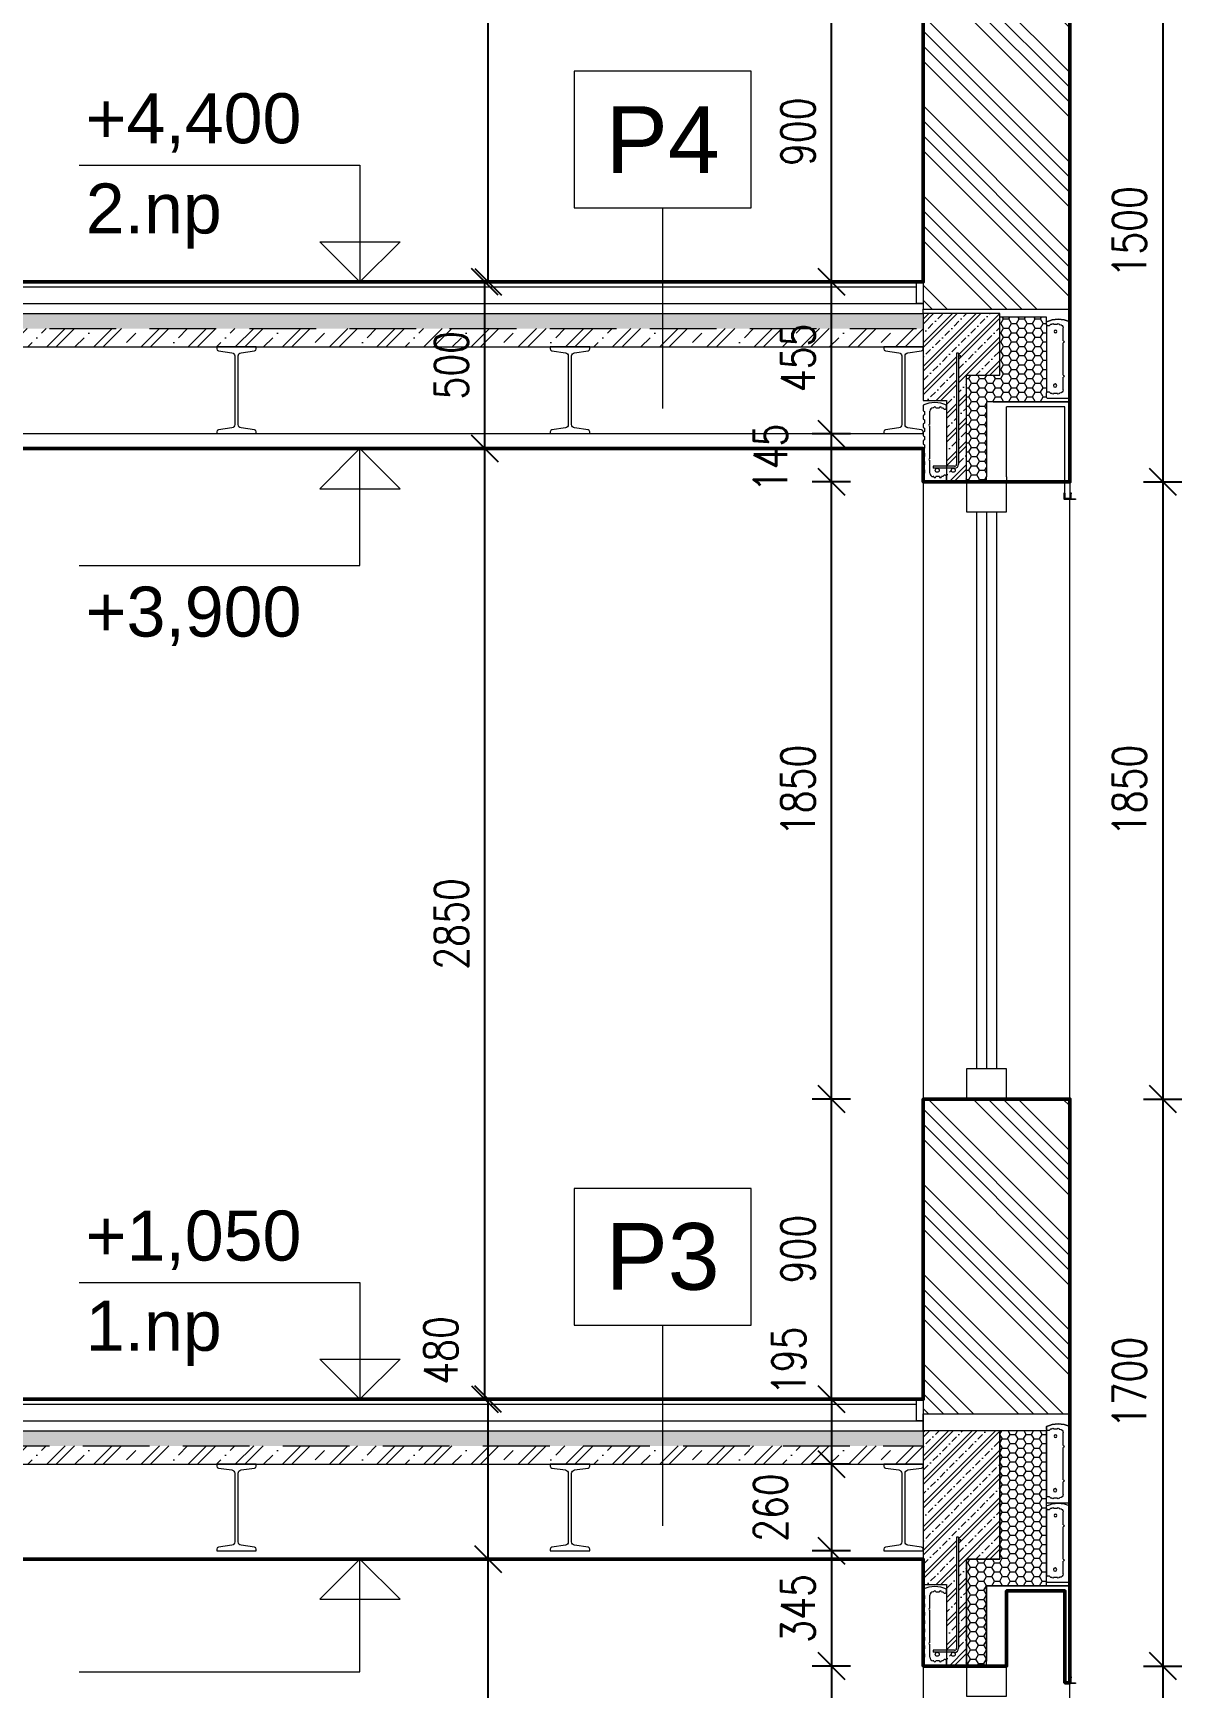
# Model space of a CAD drawing. Header units: millimetres. Extents: x 89194 to 559352, y -753138 to -204019.
# Drawn here: x 189903 to 193348, y -698259 to -693297 of the extents above; entities that cross this region are included whole.
import ezdxf

# ---------------------------------------------------------------- set-up
doc = ezdxf.new("R2010")
doc.units = ezdxf.units.MM
doc.header["$LTSCALE"] = 400
doc.header["$PDMODE"] = 3
doc.linetypes.add('DASHED', pattern=[0.75, 0.5, -0.25])
for name, color, linetype, lineweight in [('RG_koty', 7, 'Continuous', 9), ('RG_Koty_vyskove', 7, 'Continuous', 5), ('RG_okna', 3, 'Continuous', 9), ('RG_pohled', 200, 'Continuous', 9), ('RG_rozhraní mater', 51, 'Continuous', 9), ('RG_skladby konstrukcí', 5, 'Continuous', 9), ('RG_výrobky zámečník', 6, 'Continuous', 9), ('RG_zdivo nové', 1, 'Continuous', 50), ('RG_čárkovaně', 40, 'DASHED', 9), ('RG_šrafy', 253, 'Continuous', 9)]:
    doc.layers.add(name, color=color, linetype=linetype, lineweight=lineweight)
doc.styles.add('ARIAL', font='Arial.ttf')
doc.styles.add('Arial 200', font='Arial.ttf', dxfattribs={"height": 200})
doc.styles.add('Koty', font='romans.shx', dxfattribs={"width": 0.8})
doc.dimstyles.new('RG_50_vnitřní', dxfattribs={"dimscale": 50, "dimtxt": 2, "dimasz": 1.6, "dimexe": 1.15, "dimexo": 0, "dimgap": 1, "dimtad": 1, "dimdec": 0, "dimrnd": 5, "dimzin": 0, "dimdsep": 46, "dimtxsty": 'Koty', "dimblk1": 'OBLIQUE', "dimblk2": 'OBLIQUE', "dimsah": 1, "dimcen": 0.09, "dimclrd": 256, "dimclre": 256, "dimclrt": 2, "dimazin": 0, "dimtfac": 1, "dimtdec": 0, "dimtmove": 2, "dimatfit": 3, "dimfxl": 1.15, "dimfxlon": 1, "dimtolj": 1, "dimtzin": 0, "dimarcsym": 0})
pattern_1 = [(45, (0, -4400), (-35.355339, 35.355339), []), (45, (14.14, -4400), (-35.355339, 35.355339), []), (45, (42.426, -4400), (-21.2132034, 49.4974747), [20, -10, 0, -10])]

# ---------------------------------------------------------------- blocks, each defined once
blk = doc.blocks.new('Překlad Porotherm KP Vario - B - nové 2')
at = {"layer": 'RG_rozhraní mater'}
for p, q in [((71, 386), (65, 386)), ((65, 386), (65, 53)), ((71, 386), (71, 53)), ((-35, 229.9), (-35, 213.8)), ((-35, 213.8), (-31, 211.8)), ((-31, 201.2), (-35, 199.2)), ((-35, 199.2), (-35, 188.8)), ((-31, 211.8), (-31, 201.2)), ((-14.7, 173.5), (-14.7, 212)), ((-3, 222), (-4.7, 222)), ((3, 222), (13.5, 222)), ((19.5, 222), (23.5, 222)), ((23.5, 222), (27.5, 218)), ((27.5, 218), (32, 218)), ((32, 218), (35, 221)), ((35, 221), (35, 229.9)), ((35, 223), (35, 17)), ((-35, 188.8), (-31, 186.8)), ((-31, 176.2), (-35, 174.2)), ((-35, 174.2), (-35, 163.8)), ((-35, 163.8), (-31, 161.8)), ((-31, 151.2), (-35, 149.2)), ((-35, 149.2), (-35, 138.8)), ((-31, 186.8), (-31, 176.2)), ((-31, 161.8), (-31, 151.2)), ((-14.7, 119), (-14.7, 167.5)), ((-35, 138.8), (-31, 136.8)), ((-31, 126.2), (-35, 124.2)), ((-35, 124.2), (-35, 113.8)), ((-35, 113.8), (-31, 111.8)), ((-31, 101.2), (-35, 99.2)), ((-31, 136.8), (-31, 126.2)), ((-31, 111.8), (-31, 101.2)), ((-14.7, 70.5), (-14.7, 119)), ((-35, 99.2), (-35, 88.8)), ((-35, 88.8), (-31, 86.8)), ((-31, 76.2), (-35, 74.2)), ((-35, 74.2), (-35, 63.8)), ((-35, 63.8), (-31, 61.8)), ((-31, 51.2), (-35, 49.2)), ((-31, 86.8), (-31, 76.2)), ((-31, 61.8), (-31, 51.2)), ((-14.7, 26), (-14.7, 64.5)), ((-35, 49.2), (-35, 38.8)), ((-35, 38.8), (-31, 36.8)), ((-31, 26.2), (-35, 24.2)), ((-35, 24.2), (-35, 3)), ((-35, 3), (-32, 0)), ((-32, 0), (32, 0)), ((-31, 36.8), (-31, 26.2)), ((-5, 47), (-5, 41)), ((59, 47), (-5, 47)), ((59, 41), (-5, 41)), ((-3, 16), (-4.7, 16)), ((13.5, 16), (3, 16)), ((23.5, 16), (19.5, 16)), ((27.5, 20), (23.5, 16)), ((32, 20), (27.5, 20)), ((35, 17), (32, 20)), ((32, 0), (35, 3)), ((35, 3), (35, 17))]:
    blk.add_line(p, q, dxfattribs=at)
for centre, radius in [((74, 377), 3), ((7, 35), 6), ((55, 35), 6)]:
    blk.add_circle(centre, radius, dxfattribs=at)
for centre, radius, start, end in [((0, 158), 80, 64.0555, 115.9445), ((-4.7, 212), 10, 90, 180), ((0, 222), 3, 0, 180), ((16.5, 222), 3, 0, 180), ((-14.7, 170.5), 3, 90, 270), ((-14.7, 67.5), 3, 90, 270), ((59, 53), 6, 270, 0), ((59, 53), 12, 270, 0), ((-4.7, 26), 10, 180, 270), ((0, 16), 3, 180, 0), ((16.5, 16), 3, 180, 0)]:
    blk.add_arc(centre, radius, start, end, dxfattribs=at)
blk = doc.blocks.new('Překlad Porotherm KP 7')
at = {"layer": 'RG_rozhraní mater'}
for p, q in [((-35, 229.9), (-35, 213.8)), ((-35, 213.8), (-31, 211.8)), ((-31, 201.2), (-35, 199.2)), ((-35, 199.2), (-35, 188.8)), ((-31, 211.8), (-31, 201.2)), ((-14.7, 173.5), (-14.7, 212)), ((-3, 222), (-4.7, 222)), ((3, 222), (13.5, 222)), ((19.5, 222), (23.5, 222)), ((23.5, 222), (27.5, 218)), ((27.5, 218), (32, 218)), ((32, 218), (35, 221)), ((35, 221), (35, 229.9)), ((35, 223), (35, 17)), ((-35, 188.8), (-31, 186.8)), ((-31, 176.2), (-35, 174.2)), ((-35, 174.2), (-35, 163.8)), ((-35, 163.8), (-31, 161.8)), ((-31, 151.2), (-35, 149.2)), ((-35, 149.2), (-35, 138.8)), ((-31, 186.8), (-31, 176.2)), ((-31, 161.8), (-31, 151.2)), ((-14.7, 119), (-14.7, 167.5)), ((-35, 138.8), (-31, 136.8)), ((-31, 126.2), (-35, 124.2)), ((-35, 124.2), (-35, 113.8)), ((-35, 113.8), (-31, 111.8)), ((-31, 101.2), (-35, 99.2)), ((-31, 136.8), (-31, 126.2)), ((-31, 111.8), (-31, 101.2)), ((-14.7, 70.5), (-14.7, 119)), ((-35, 99.2), (-35, 88.8)), ((-35, 88.8), (-31, 86.8)), ((-31, 76.2), (-35, 74.2)), ((-35, 74.2), (-35, 63.8)), ((-35, 63.8), (-31, 61.8)), ((-31, 51.2), (-35, 49.2)), ((-31, 86.8), (-31, 76.2)), ((-31, 61.8), (-31, 51.2)), ((-14.7, 26), (-14.7, 64.5)), ((-35, 49.2), (-35, 38.8)), ((-35, 38.8), (-31, 36.8)), ((-31, 26.2), (-35, 24.2)), ((-35, 24.2), (-35, 3)), ((-35, 3), (-32, 0)), ((-32, 0), (32, 0)), ((-31, 36.8), (-31, 26.2)), ((-3, 16), (-4.7, 16)), ((13.5, 16), (3, 16)), ((23.5, 16), (19.5, 16)), ((27.5, 20), (23.5, 16)), ((32, 20), (27.5, 20)), ((35, 17), (32, 20)), ((32, 0), (35, 3)), ((35, 3), (35, 17))]:
    blk.add_line(p, q, dxfattribs=at)
for centre, radius in [((8.3, 201), 4), ((9.3, 39), 5)]:
    blk.add_circle(centre, radius, dxfattribs=at)
for centre, radius, start, end in [((0, 158), 80, 64.0555, 115.9445), ((-4.7, 212), 10, 90, 180), ((0, 222), 3, 0, 180), ((16.5, 222), 3, 0, 180), ((-14.7, 170.5), 3, 90, 270), ((-14.7, 67.5), 3, 90, 270), ((-4.7, 26), 10, 180, 270), ((0, 16), 3, 180, 0), ((16.5, 16), 3, 180, 0)]:
    blk.add_arc(centre, radius, start, end, dxfattribs=at)
blk = doc.blocks.new('PTH schránka Vario UNI (290)')
at = {"layer": 'RG_rozhraní mater'}
h = blk.add_hatch(color=256, dxfattribs=at)
h.dxf.hatch_style = 1
h.paths.add_polyline_path([(-232.5, -50.5), (-232.5, -33.5, 1), (-234.5, -33.5), (-234.5, -50.5), (-250.5, -50.5), (-250.5, -38.3), (-251.9, -33.1, 1), (-253.8, -33.6), (-252.5, -38.6), (-252.5, -50.5), (-266, -50.5, 1), (-266, -52.5), (-234.5, -52.5, 0.414214)])
for p, q in [((-250, 240), (-20, 240)), ((-20, 240), (-250, 240)), ((-250, 240), (-250, -50)), ((-235, -50), (-235, 225)), ((-235, 225), (-60, 225)), ((-60, 15), (-60, 225)), ((-20, 240), (0, 240)), ((0, 240), (0, 15)), ((-60, 15), (-60, 0)), ((-60, 0), (0, 0)), ((0, 0), (0, 15)), ((-250, -50), (-235, -50))]:
    blk.add_line(p, q, dxfattribs=at)
blk.add_lwpolyline([(-250.5, -38.3), (-251.9, -33.1, 1), (-253.8, -33.6), (-252.5, -38.6), (-252.5, -50.5), (-266, -50.5, 1), (-266, -52.5), (-234.5, -52.5, 0.414214), (-232.5, -50.5), (-232.5, -33.5, 1), (-234.5, -33.5), (-234.5, -50.5), (-250.5, -50.5)], format="xyb", close=True, dxfattribs=at)
blk = doc.blocks.new('_Oblique')
at = {"color": 0, "linetype": 'ByBlock', "lineweight": -2}
blk.add_line((-0.5, -0.5), (0.5, 0.5), dxfattribs=at)
blk = doc.blocks.new('*D171')
at = {"layer": 'Defpoints', "color": 0, "transparency": 16777216}
for p in [(192297, -696493.2), (192572.4, -696493.2), (192572.4, -697393.2)]:
    blk.add_point(p, dxfattribs=at)
at = {"layer": 'RG_koty', "lineweight": -2, "transparency": 16777216}
for p, q in [((192354.5, -696493.2), (192239.5, -696493.2)), ((192297, -697393.2), (192297, -696493.2)), ((192354.5, -697393.2), (192239.5, -697393.2))]:
    blk.add_line(p, q, dxfattribs=at)
at = {"layer": 'RG_koty', "lineweight": -2, "transparency": 16777216, "xscale": 80, "yscale": 80, "zscale": 80}
for p, rotation in [((192297, -696493.2), 90), ((192297, -697393.2), 270)]:
    blk.add_blockref('_Oblique', p, dxfattribs=dict(at, rotation=rotation))
at = {"layer": 'RG_koty', "color": 2, "transparency": 16777216, "insert": (192197, -696943.2), "char_height": 100, "attachment_point": 5, "rotation": 90, "style": 'Koty'}
blk.add_mtext('\\A1;900', dxfattribs=at)
blk = doc.blocks.new('*D172')
at = {"layer": 'Defpoints', "color": 0, "transparency": 16777216}
for p in [(192297, -694643.2), (192572.4, -694643.2), (192572.4, -696493.2)]:
    blk.add_point(p, dxfattribs=at)
at = {"layer": 'RG_koty', "lineweight": -2, "transparency": 16777216}
for p, q in [((192354.5, -694643.2), (192239.5, -694643.2)), ((192297, -696493.2), (192297, -694643.2)), ((192354.5, -696493.2), (192239.5, -696493.2))]:
    blk.add_line(p, q, dxfattribs=at)
at = {"layer": 'RG_koty', "lineweight": -2, "transparency": 16777216, "xscale": 80, "yscale": 80, "zscale": 80}
for p, rotation in [((192297, -694643.2), 90), ((192297, -696493.2), 270)]:
    blk.add_blockref('_Oblique', p, dxfattribs=dict(at, rotation=rotation))
at = {"layer": 'RG_koty', "color": 2, "transparency": 16777216, "insert": (192197, -695568.2), "char_height": 100, "attachment_point": 5, "rotation": 90, "style": 'Koty'}
blk.add_mtext('\\A1;1850', dxfattribs=at)
blk = doc.blocks.new('*D173')
at = {"layer": 'Defpoints', "color": 0, "transparency": 16777216}
for p in [(192297, -694499.2), (192572.4, -694499.2), (192572.4, -694643.2)]:
    blk.add_point(p, dxfattribs=at)
at = {"layer": 'RG_koty', "lineweight": -2, "transparency": 16777216}
for p, q in [((192354.5, -694499.2), (192239.5, -694499.2)), ((192297, -694643.2), (192297, -694499.2)), ((192354.5, -694643.2), (192239.5, -694643.2))]:
    blk.add_line(p, q, dxfattribs=at)
at = {"layer": 'RG_koty', "lineweight": -2, "transparency": 16777216, "xscale": 80, "yscale": 80, "zscale": 80}
for p, rotation in [((192297, -694499.2), 90), ((192297, -694643.2), 270)]:
    blk.add_blockref('_Oblique', p, dxfattribs=dict(at, rotation=rotation))
at = {"layer": 'RG_koty', "color": 2, "transparency": 16777216, "insert": (192114.5, -694571.2), "char_height": 100, "attachment_point": 5, "rotation": 90, "style": 'Koty'}
blk.add_mtext('\\A1;145', dxfattribs=at)
blk = doc.blocks.new('*D174')
at = {"layer": 'Defpoints', "color": 0, "transparency": 16777216}
for p in [(192297, -694043.2), (192572.4, -694043.2), (192572.4, -694499.2)]:
    blk.add_point(p, dxfattribs=at)
at = {"layer": 'RG_koty', "lineweight": -2, "transparency": 16777216}
for p, q in [((192354.5, -694043.2), (192239.5, -694043.2)), ((192297, -694499.2), (192297, -694043.2)), ((192354.5, -694499.2), (192239.5, -694499.2))]:
    blk.add_line(p, q, dxfattribs=at)
at = {"layer": 'RG_koty', "lineweight": -2, "transparency": 16777216, "xscale": 80, "yscale": 80, "zscale": 80}
for p, rotation in [((192297, -694043.2), 90), ((192297, -694499.2), 270)]:
    blk.add_blockref('_Oblique', p, dxfattribs=dict(at, rotation=rotation))
at = {"layer": 'RG_koty', "color": 2, "transparency": 16777216, "insert": (192197, -694271.2), "char_height": 100, "attachment_point": 5, "rotation": 90, "style": 'Koty'}
blk.add_mtext('\\A1;455', dxfattribs=at)
blk = doc.blocks.new('*D175')
at = {"layer": 'Defpoints', "color": 0, "transparency": 16777216}
for p in [(192297, -693143.2), (192572.4, -693143.2), (192572.4, -694043.2)]:
    blk.add_point(p, dxfattribs=at)
at = {"layer": 'RG_koty', "lineweight": -2, "transparency": 16777216}
for p, q in [((192354.5, -693143.2), (192239.5, -693143.2)), ((192297, -694043.2), (192297, -693143.2)), ((192354.5, -694043.2), (192239.5, -694043.2))]:
    blk.add_line(p, q, dxfattribs=at)
at = {"layer": 'RG_koty', "lineweight": -2, "transparency": 16777216, "xscale": 80, "yscale": 80, "zscale": 80}
for p, rotation in [((192297, -693143.2), 90), ((192297, -694043.2), 270)]:
    blk.add_blockref('_Oblique', p, dxfattribs=dict(at, rotation=rotation))
at = {"layer": 'RG_koty', "color": 2, "transparency": 16777216, "insert": (192197, -693593.2), "char_height": 100, "attachment_point": 5, "rotation": 90, "style": 'Koty'}
blk.add_mtext('\\A1;900', dxfattribs=at)
blk = doc.blocks.new('*D186')
at = {"layer": 'Defpoints', "color": 0, "transparency": 16777216}
for p in [(193012.4, -693143.2), (192822.4, -694643.2), (193290.7, -694643.2)]:
    blk.add_point(p, dxfattribs=at)
at = {"layer": 'RG_koty', "lineweight": -2, "transparency": 16777216}
for p, q in [((193233.2, -693143.2), (193348.2, -693143.2)), ((193290.7, -693143.2), (193290.7, -694643.2)), ((193233.2, -694643.2), (193348.2, -694643.2))]:
    blk.add_line(p, q, dxfattribs=at)
at = {"layer": 'RG_koty', "lineweight": -2, "transparency": 16777216, "xscale": 80, "yscale": 80, "zscale": 80}
for p, rotation in [((193290.7, -693143.2), 90), ((193290.7, -694643.2), 270)]:
    blk.add_blockref('_Oblique', p, dxfattribs=dict(at, rotation=rotation))
at = {"layer": 'RG_koty', "color": 2, "transparency": 16777216, "insert": (193190.7, -693893.2), "char_height": 100, "attachment_point": 5, "rotation": 90, "style": 'Koty'}
blk.add_mtext('\\A1;1500', dxfattribs=at)
blk = doc.blocks.new('*D187')
at = {"layer": 'Defpoints', "color": 0, "transparency": 16777216}
for p in [(192822.4, -694643.2), (193012.4, -696493.2), (193290.7, -696493.2)]:
    blk.add_point(p, dxfattribs=at)
at = {"layer": 'RG_koty', "lineweight": -2, "transparency": 16777216}
for p, q in [((193233.2, -694643.2), (193348.2, -694643.2)), ((193290.7, -694643.2), (193290.7, -696493.2)), ((193233.2, -696493.2), (193348.2, -696493.2))]:
    blk.add_line(p, q, dxfattribs=at)
at = {"layer": 'RG_koty', "lineweight": -2, "transparency": 16777216, "xscale": 80, "yscale": 80, "zscale": 80}
for p, rotation in [((193290.7, -694643.2), 90), ((193290.7, -696493.2), 270)]:
    blk.add_blockref('_Oblique', p, dxfattribs=dict(at, rotation=rotation))
at = {"layer": 'RG_koty', "color": 2, "transparency": 16777216, "insert": (193190.7, -695568.2), "char_height": 100, "attachment_point": 5, "rotation": 90, "style": 'Koty'}
blk.add_mtext('\\A1;1850', dxfattribs=at)
blk = doc.blocks.new('*D188')
at = {"layer": 'Defpoints', "color": 0, "transparency": 16777216}
for p in [(193012.4, -696493.2), (192822.4, -698193.2), (193290.7, -698193.2)]:
    blk.add_point(p, dxfattribs=at)
at = {"layer": 'RG_koty', "lineweight": -2, "transparency": 16777216}
for p, q in [((193233.2, -696493.2), (193348.2, -696493.2)), ((193290.7, -696493.2), (193290.7, -698193.2)), ((193233.2, -698193.2), (193348.2, -698193.2))]:
    blk.add_line(p, q, dxfattribs=at)
at = {"layer": 'RG_koty', "lineweight": -2, "transparency": 16777216, "xscale": 80, "yscale": 80, "zscale": 80}
for p, rotation in [((193290.7, -696493.2), 90), ((193290.7, -698193.2), 270)]:
    blk.add_blockref('_Oblique', p, dxfattribs=dict(at, rotation=rotation))
at = {"layer": 'RG_koty', "color": 2, "transparency": 16777216, "insert": (193190.7, -697343.2), "char_height": 100, "attachment_point": 5, "rotation": 90, "style": 'Koty'}
blk.add_mtext('\\A1;1700', dxfattribs=at)
blk = doc.blocks.new('*D189')
at = {"layer": 'Defpoints', "color": 0, "transparency": 16777216}
for p in [(192822.4, -698193.2), (193012.4, -699473.2), (193290.7, -699473.2)]:
    blk.add_point(p, dxfattribs=at)
at = {"layer": 'RG_koty', "lineweight": -2, "transparency": 16777216}
for p, q in [((193233.2, -698193.2), (193348.2, -698193.2)), ((193290.7, -698193.2), (193290.7, -699473.2)), ((193233.2, -699473.2), (193348.2, -699473.2))]:
    blk.add_line(p, q, dxfattribs=at)
at = {"layer": 'RG_koty', "lineweight": -2, "transparency": 16777216, "xscale": 80, "yscale": 80, "zscale": 80}
for p, rotation in [((193290.7, -698193.2), 90), ((193290.7, -699473.2), 270)]:
    blk.add_blockref('_Oblique', p, dxfattribs=dict(at, rotation=rotation))
at = {"layer": 'RG_koty', "color": 2, "transparency": 16777216, "insert": (193190.7, -698833.2), "char_height": 100, "attachment_point": 5, "rotation": 90, "style": 'Koty'}
blk.add_mtext('\\A1;1280', dxfattribs=at)
blk = doc.blocks.new('*D191')
at = {"layer": 'Defpoints', "color": 0, "transparency": 16777216}
for p in [(192572.4, -697393.2), (192297, -697588.2), (192572.4, -697588.2)]:
    blk.add_point(p, dxfattribs=at)
at = {"layer": 'RG_koty', "lineweight": -2, "transparency": 16777216}
for p, q in [((192354.5, -697393.2), (192239.5, -697393.2)), ((192297, -697393.2), (192297, -697588.2)), ((192354.5, -697588.2), (192239.5, -697588.2))]:
    blk.add_line(p, q, dxfattribs=at)
at = {"layer": 'RG_koty', "lineweight": -2, "transparency": 16777216, "xscale": 80, "yscale": 80, "zscale": 80}
for p, rotation in [((192297, -697393.2), 90), ((192297, -697588.2), 270)]:
    blk.add_blockref('_Oblique', p, dxfattribs=dict(at, rotation=rotation))
at = {"layer": 'RG_koty', "color": 2, "transparency": 16777216, "insert": (192169.4, -697278.7), "char_height": 100, "attachment_point": 5, "rotation": 90, "style": 'Koty'}
blk.add_mtext('\\A1;195', dxfattribs=at)
blk = doc.blocks.new('*D192')
at = {"layer": 'Defpoints', "color": 0, "transparency": 16777216}
for p in [(192572.4, -697588.2), (192297, -697848.2), (192454, -697848.2)]:
    blk.add_point(p, dxfattribs=at)
at = {"layer": 'RG_koty', "lineweight": -2, "transparency": 16777216}
for p, q in [((192354.5, -697588.2), (192239.5, -697588.2)), ((192297, -697588.2), (192297, -697848.2)), ((192354.5, -697848.2), (192239.5, -697848.2))]:
    blk.add_line(p, q, dxfattribs=at)
at = {"layer": 'RG_koty', "lineweight": -2, "transparency": 16777216, "xscale": 80, "yscale": 80, "zscale": 80}
for p, rotation in [((192297, -697588.2), 90), ((192297, -697848.2), 270)]:
    blk.add_blockref('_Oblique', p, dxfattribs=dict(at, rotation=rotation))
at = {"layer": 'RG_koty', "color": 2, "transparency": 16777216, "insert": (192114.5, -697718.2), "char_height": 100, "attachment_point": 5, "rotation": 90, "style": 'Koty'}
blk.add_mtext('\\A1;260', dxfattribs=at)
blk = doc.blocks.new('*D193')
at = {"layer": 'Defpoints', "color": 0, "transparency": 16777216}
for p in [(192572.4, -698193.2), (192297, -699473.2), (192572.4, -699473.2)]:
    blk.add_point(p, dxfattribs=at)
at = {"layer": 'RG_koty', "lineweight": -2, "transparency": 16777216}
for p, q in [((192354.5, -698193.2), (192239.5, -698193.2)), ((192297, -698193.2), (192297, -699473.2)), ((192354.5, -699473.2), (192239.5, -699473.2))]:
    blk.add_line(p, q, dxfattribs=at)
at = {"layer": 'RG_koty', "lineweight": -2, "transparency": 16777216, "xscale": 80, "yscale": 80, "zscale": 80}
for p, rotation in [((192297, -698193.2), 90), ((192297, -699473.2), 270)]:
    blk.add_blockref('_Oblique', p, dxfattribs=dict(at, rotation=rotation))
at = {"layer": 'RG_koty', "color": 2, "transparency": 16777216, "insert": (192197, -698833.2), "char_height": 100, "attachment_point": 5, "rotation": 90, "style": 'Koty'}
blk.add_mtext('\\A1;1280', dxfattribs=at)
blk = doc.blocks.new('*D195')
at = {"layer": 'Defpoints', "color": 0, "transparency": 16777216}
for p in [(191267.5, -697873.2), (192572.4, -697873.2), (192572.4, -700373.2)]:
    blk.add_point(p, dxfattribs=at)
at = {"layer": 'RG_koty', "lineweight": -2, "transparency": 16777216}
for p, q in [((191325, -697873.2), (191210, -697873.2)), ((191267.5, -700373.2), (191267.5, -697873.2)), ((191325, -700373.2), (191210, -700373.2))]:
    blk.add_line(p, q, dxfattribs=at)
at = {"layer": 'RG_koty', "lineweight": -2, "transparency": 16777216, "xscale": 80, "yscale": 80, "zscale": 80}
for p, rotation in [((191267.5, -697873.2), 90), ((191267.5, -700373.2), 270)]:
    blk.add_blockref('_Oblique', p, dxfattribs=dict(at, rotation=rotation))
at = {"layer": 'RG_koty', "color": 2, "transparency": 16777216, "insert": (191167.5, -699123.2), "char_height": 100, "attachment_point": 5, "rotation": 90, "style": 'Koty'}
blk.add_mtext('\\A1;2500', dxfattribs=at)
blk = doc.blocks.new('*D196')
at = {"layer": 'Defpoints', "color": 0, "transparency": 16777216}
for p in [(191267.5, -697393.2), (191267.5, -697393.2), (192572.4, -697873.2)]:
    blk.add_point(p, dxfattribs=at)
at = {"layer": 'RG_koty', "lineweight": -2, "transparency": 16777216}
for p, q in [((191267.5, -697393.2), (191325, -697393.2)), ((191267.5, -697873.2), (191267.5, -697393.2)), ((191325, -697873.2), (191210, -697873.2))]:
    blk.add_line(p, q, dxfattribs=at)
at = {"layer": 'RG_koty', "lineweight": -2, "transparency": 16777216, "xscale": 80, "yscale": 80, "zscale": 80}
for p, rotation in [((191267.5, -697393.2), 90), ((191267.5, -697873.2), 270)]:
    blk.add_blockref('_Oblique', p, dxfattribs=dict(at, rotation=rotation))
at = {"layer": 'RG_koty', "color": 2, "transparency": 16777216, "insert": (191126.3, -697247), "char_height": 100, "attachment_point": 5, "rotation": 90, "style": 'Koty'}
blk.add_mtext('\\A1;480', dxfattribs=at)
blk = doc.blocks.new('*D197')
at = {"layer": 'Defpoints', "color": 0, "transparency": 16777216}
for p in [(191257.6, -694543.2), (191257.6, -694543.2), (191214.6, -697393.2)]:
    blk.add_point(p, dxfattribs=at)
at = {"layer": 'RG_koty', "lineweight": -2, "transparency": 16777216}
for p, q in [((191257.6, -694543.2), (191315.1, -694543.2)), ((191257.6, -697393.2), (191257.6, -694543.2)), ((191214.6, -697393.2), (191315.1, -697393.2))]:
    blk.add_line(p, q, dxfattribs=at)
at = {"layer": 'RG_koty', "lineweight": -2, "transparency": 16777216, "xscale": 80, "yscale": 80, "zscale": 80}
for p, rotation in [((191257.6, -694543.2), 90), ((191257.6, -697393.2), 270)]:
    blk.add_blockref('_Oblique', p, dxfattribs=dict(at, rotation=rotation))
at = {"layer": 'RG_koty', "color": 2, "transparency": 16777216, "insert": (191157.6, -695968.2), "char_height": 100, "attachment_point": 5, "rotation": 90, "style": 'Koty'}
blk.add_mtext('\\A1;2850', dxfattribs=at)
blk = doc.blocks.new('*D198')
at = {"layer": 'Defpoints', "color": 0, "transparency": 16777216}
for p in [(191257.6, -694043.2), (191267.5, -694043.2), (191257.6, -694543.2)]:
    blk.add_point(p, dxfattribs=at)
at = {"layer": 'RG_koty', "lineweight": -2, "transparency": 16777216}
for p, q in [((191267.5, -694043.2), (191200.1, -694043.2)), ((191257.6, -694543.2), (191257.6, -694043.2)), ((191257.6, -694543.2), (191315.1, -694543.2))]:
    blk.add_line(p, q, dxfattribs=at)
at = {"layer": 'RG_koty', "lineweight": -2, "transparency": 16777216, "xscale": 80, "yscale": 80, "zscale": 80}
for p, rotation in [((191257.6, -694043.2), 90), ((191257.6, -694543.2), 270)]:
    blk.add_blockref('_Oblique', p, dxfattribs=dict(at, rotation=rotation))
at = {"layer": 'RG_koty', "color": 2, "transparency": 16777216, "insert": (191157.6, -694293.2), "char_height": 100, "attachment_point": 5, "rotation": 90, "style": 'Koty'}
blk.add_mtext('\\A1;500', dxfattribs=at)
blk = doc.blocks.new('*D199')
at = {"layer": 'Defpoints', "color": 0, "transparency": 16777216}
for p in [(191257.6, -690198.2), (191267.5, -690198.2), (191267.5, -694043.2)]:
    blk.add_point(p, dxfattribs=at)
at = {"layer": 'RG_koty', "lineweight": -2, "transparency": 16777216}
for p, q in [((191257.6, -690198.2), (191325, -690198.2)), ((191267.5, -694043.2), (191267.5, -690198.2)), ((191267.5, -694043.2), (191325, -694043.2))]:
    blk.add_line(p, q, dxfattribs=at)
at = {"layer": 'RG_koty', "lineweight": -2, "transparency": 16777216, "xscale": 80, "yscale": 80, "zscale": 80}
for p, rotation in [((191267.5, -690198.2), 90), ((191267.5, -694043.2), 270)]:
    blk.add_blockref('_Oblique', p, dxfattribs=dict(at, rotation=rotation))
at = {"layer": 'RG_koty', "color": 2, "transparency": 16777216, "insert": (191167.5, -692120.7), "char_height": 100, "attachment_point": 5, "rotation": 90, "style": 'Koty'}
blk.add_mtext('\\A1;3845', dxfattribs=at)
blk = doc.blocks.new('*D202')
at = {"layer": 'Defpoints', "color": 0, "transparency": 16777216}
for p in [(192572.4, -697848.2), (192297, -698193.2), (192354.5, -698193.2)]:
    blk.add_point(p, dxfattribs=at)
at = {"layer": 'RG_koty', "lineweight": -2, "transparency": 16777216}
for p, q in [((192354.5, -697848.2), (192239.5, -697848.2)), ((192297, -697848.2), (192297, -698193.2)), ((192354.5, -698193.2), (192239.5, -698193.2))]:
    blk.add_line(p, q, dxfattribs=at)
at = {"layer": 'RG_koty', "lineweight": -2, "transparency": 16777216, "xscale": 80, "yscale": 80, "zscale": 80}
for p, rotation in [((192297, -697848.2), 90), ((192297, -698193.2), 270)]:
    blk.add_blockref('_Oblique', p, dxfattribs=dict(at, rotation=rotation))
at = {"layer": 'RG_koty', "color": 2, "transparency": 16777216, "insert": (192197, -698020.7), "char_height": 100, "attachment_point": 5, "rotation": 90, "style": 'Koty'}
blk.add_mtext('\\A1;345', dxfattribs=at)

msp = doc.modelspace()

# ---------------------------------------------------------------- hatches: boundary and pattern name
at = {"layer": 'RG_šrafy'}
h = msp.add_hatch(dxfattribs=at)
h.set_pattern_fill('ANSI34', color=256, scale=10, angle=90)
h.set_pattern_definition([(135, (169709.04, -697996.52), (-134.7038, -134.7038), []), (135, (169709.04, -697951.62), (-134.7038, -134.7038), []), (135, (169709.04, -697906.72), (-134.7038, -134.7038), []), (135, (169709.04, -697861.82), (-134.7038, -134.7038), [])])
h.paths.add_polyline_path([(169942.4, -697838.2), (169412.4, -697838.2), (169412.4, -698243.2), (169942.4, -698243.2)])
h.paths.add_polyline_path([(193012.4, -699473.2), (192572.4, -699473.2), (192572.4, -700373.2), (193012.4, -700373.2)])
h.paths.add_polyline_path([(193012.4, -696493.2), (192572.4, -696493.2), (192572.4, -697393.2), (192572.4, -697437.2), (193012.4, -697437.2)])
h.paths.add_polyline_path([(193012.4, -693143.2), (192572.4, -693143.2), (192572.4, -694043.2), (192572.4, -694125.2), (193012.4, -694125.2)])
h.paths.add_polyline_path([(192572.4, -689643.2), (192572.4, -689725.2), (193012.4, -689725.2), (193012.4, -688743.2), (192572.4, -688743.2)])
h.paths.add_polyline_path([(192572.4, -686225.2), (193012.4, -686225.2), (193012.4, -685443.2), (192572.4, -685443.2), (192572.4, -685743.2)])
h.paths.add_polyline_path([(177072.4, -697393.2), (177072.4, -697838.2), (177512.4, -697838.2), (177512.4, -696493.2), (177072.4, -696493.2)])
h.paths.add_polyline_path([(177072.4, -694043.2), (177072.4, -694125.2), (177512.4, -694125.2), (177512.4, -693143.2), (177072.4, -693143.2)])
h.paths.add_polyline_path([(177512.4, -688743.2), (177072.4, -688743.2), (177072.4, -689643.2), (177072.4, -689725.2), (177512.4, -689725.2)])
h.paths.add_polyline_path([(177072.4, -685743.2), (177072.4, -686225.2), (177512.4, -686225.2), (177512.4, -685443.2), (177072.4, -685443.2)])
h = msp.add_hatch(dxfattribs=at)
h.set_pattern_fill('ZELEZOBETON', color=256, scale=10)
h.set_pattern_definition(pattern_1)
h.paths.add_polyline_path([(192572.4, -694138.2), (186652.4, -694138.2), (186652.4, -694183.2), (192572.4, -694183.2)])
h = msp.add_hatch(dxfattribs=at)
h.set_pattern_fill('ZELEZOBETON', color=256, scale=10)
h.set_pattern_definition(pattern_1)
h.paths.add_polyline_path([(192802.4, -694138.2), (192572.4, -694138.2), (192572.4, -694249.2), (192572.4, -694339.2), (192572.4, -694399.2), (192642.4, -694399.2), (192642.4, -694596.2), (192666.4, -694596.2, 0.414214), (192672.4, -694590.2), (192672.4, -694257.2), (192678.4, -694257.2), (192678.4, -694266.2, -1), (192684.4, -694266.2, -1), (192678.4, -694266.2), (192678.4, -694590.2, -0.414214), (192666.4, -694602.2), (192662.4, -694602.2, -0.414214), (192668.4, -694608.2, -1), (192656.4, -694608.2, -0.414214), (192662.4, -694602.2), (192642.4, -694602.2), (192642.4, -694640.2), (192639.4, -694643.2), (192702.4, -694643.2), (192702.4, -694323.2), (192802.4, -694323.2)])
h = msp.add_hatch(dxfattribs=at)
h.set_pattern_fill('HONEY', color=256, scale=5, style=0)
h.set_pattern_definition([(0, (192836.76, -694388.147), (23.8125, 13.74815), [15.875, -31.75]), (120, (192836.76, -694388.147), (-23.8125, 13.74815), [15.875, -31.75]), (60, (192836.76, -694388.147), (3e-06, 27.4963), [-31.75, 15.875])])
h.paths.add_polyline_path([(192702.4, -694323.2), (192802.4, -694323.2), (192802.4, -694403.2), (192702.4, -694403.2)])
h.paths.add_polyline_path([(192702.4, -694403.2), (192762.4, -694403.2), (192762.4, -694628.2), (192762.4, -694643.2), (192702.4, -694643.2)])
h.paths.add_polyline_path([(192942.4, -694403.2), (192802.4, -694403.2), (192802.4, -694149.2), (192942.4, -694149.2)])
h = msp.add_hatch(dxfattribs=at)
h.set_pattern_fill('ZELEZOBETON', color=256, scale=20)
h.set_pattern_definition([(45, (0, -4400), (-70.710678, 70.710678), []), (45, (28.28, -4400), (-70.710678, 70.710678), []), (45, (84.85, -4400), (-42.426407, 98.99495), [40, -20, 0, -20])])
h.paths.add_polyline_path([(192572.4, -694183.2), (186652.4, -694183.2), (186652.4, -694238.2), (192572.4, -694238.2)])
h = msp.add_hatch(dxfattribs=at)
h.set_pattern_fill('ZELEZOBETON', color=256, scale=10)
h.set_pattern_definition([(45, (-3e-11, -7750), (-35.355339, 35.355339), []), (45, (14.14, -7750), (-35.355339, 35.355339), []), (45, (42.426, -7750), (-21.2132034, 49.4974747), [20, -10, 0, -10])])
h.paths.add_polyline_path([(187952.4, -697488.2), (187952.4, -697533.2), (192572.4, -697533.2), (192572.4, -697488.2)])
h = msp.add_hatch(dxfattribs=at)
h.set_pattern_fill('ZELEZOBETON', color=256, scale=10)
h.set_pattern_definition([(45, (6e-06, -7950), (-35.355339, 35.355339), []), (45, (14.14, -7950), (-35.355339, 35.355339), []), (45, (42.426, -7950), (-21.2132034, 49.4974747), [20, -10, 0, -10])])
edge = h.paths.add_edge_path()
edge.add_line((192802.4, -697488.2), (192572.4, -697488.2))
edge.add_line((192572.4, -697488.2), (192572.4, -697799.2))
edge.add_line((192572.4, -697799.2), (192572.4, -697889.2))
edge.add_line((192572.4, -697889.2), (192572.4, -697949.2))
edge.add_line((192572.4, -697949.2), (192642.4, -697949.2))
edge.add_line((192642.4, -697949.2), (192642.4, -698146.2))
edge.add_line((192642.4, -698146.2), (192666.4, -698146.2))
edge.add_arc((192666.4, -698140.2), 6, 270, 360)
edge.add_line((192672.4, -698140.2), (192672.4, -697807.2))
edge.add_line((192672.4, -697807.2), (192678.4, -697807.2))
edge.add_line((192678.4, -697807.2), (192678.4, -697816.2))
edge.add_arc((192681.4, -697816.2), 3, 0, 180, ccw=False)
edge.add_arc((192681.4, -697816.2), 3, -180, 0, ccw=False)
edge.add_line((192678.4, -697816.2), (192678.4, -698140.2))
edge.add_arc((192666.4, -698140.2), 12, -90, 0, ccw=False)
edge.add_line((192666.4, -698152.2), (192662.4, -698152.2))
edge.add_arc((192662.4, -698158.2), 6, 0, 90, ccw=False)
edge.add_arc((192662.4, -698158.2), 6, -180, 0, ccw=False)
edge.add_arc((192662.4, -698158.2), 6, 90, 180, ccw=False)
edge.add_line((192662.4, -698152.2), (192642.4, -698152.2))
edge.add_line((192642.4, -698152.2), (192642.4, -698190.2))
edge.add_line((192642.4, -698190.2), (192639.4, -698193.2))
edge.add_line((192639.4, -698193.2), (192702.4, -698193.2))
edge.add_line((192702.4, -698193.2), (192702.4, -697873.2))
edge.add_line((192702.4, -697873.2), (192802.4, -697873.2))
edge.add_line((192802.4, -697873.2), (192802.4, -697488.2))
h = msp.add_hatch(dxfattribs=at)
h.set_pattern_fill('HONEY', color=256, scale=5, style=0)
h.set_pattern_definition([(0, (0, 0), (23.8125, 13.74815), [15.875, -31.75]), (120, (0, 0), (-23.81249716, 13.74815493), [15.875, -31.75]), (60, (0, 0), (2.84e-06, 27.49630493), [-31.75, 15.875])])
h.paths.add_polyline_path([(192702.4, -698193.2), (192762.4, -698193.2), (192762.4, -697953.2), (192942.4, -697953.2), (192942.4, -697488.2), (192802.4, -697488.2), (192802.4, -697873.2), (192702.4, -697873.2), (192702.4, -698193.2)])
h = msp.add_hatch(dxfattribs=at)
h.set_pattern_fill('ZELEZOBETON', color=256, scale=20)
h.set_pattern_definition([(45, (-3e-11, -7750), (-70.710678, 70.710678), []), (45, (28.28, -7750), (-70.710678, 70.710678), []), (45, (84.85, -7750), (-42.426407, 98.99495), [40, -20, 0, -20])])
h.paths.add_polyline_path([(187952.4, -697533.2), (187952.4, -697588.2), (192572.4, -697588.2), (192572.4, -697533.2)])

# ---------------------------------------------------------------- linework, layer by layer
at = {"layer": 'RG_Koty_vyskove', "transparency": 33554687, "extrusion": (0, 0, -1)}
for p, q in [((190041.4, -693693.2), (190883.5, -693693.2)), ((190041.4, -694893.2), (190883.5, -694893.2)), ((190041.4, -697043.2), (190883.5, -697043.2)), ((190041.4, -698210.7), (190883.5, -698210.7))]:
    msp.add_line(p, q, dxfattribs=at)
at = {"layer": 'RG_Koty_vyskove', "transparency": 33554687}
for p, q in [((190883.5, -693693.2), (190883.5, -694043.2)), ((190883.5, -694043.2), (190763.6, -693923.1, 0)), ((190763.6, -693923.1, 0), (190883.6, -693923.1, 0)), ((191003.6, -693923.1, 0), (190883.5, -694043.2)), ((190883.6, -693923.1, 0), (191003.6, -693923.1, 0)), ((190883.5, -694543.2), (190763.6, -694663.3, 0)), ((190883.5, -694893.2), (190883.5, -694543.2)), ((191003.6, -694663.3, 0), (190883.5, -694543.2)), ((190763.6, -694663.3, 0), (190883.6, -694663.3, 0)), ((190883.6, -694663.3, 0), (191003.6, -694663.3, 0)), ((190883.5, -697043.2), (190883.5, -697393.2)), ((190883.5, -697393.2), (190763.6, -697273.1, 0)), ((190763.6, -697273.1, 0), (190883.6, -697273.1, 0)), ((191003.6, -697273.1, 0), (190883.5, -697393.2)), ((190883.6, -697273.1, 0), (191003.6, -697273.1, 0)), ((190883.5, -697873.2), (190763.6, -697993.3, 0)), ((190883.5, -698210.7), (190883.5, -697873.2)), ((191003.6, -697993.3, 0), (190883.5, -697873.2)), ((190763.6, -697993.3, 0), (190883.6, -697993.3, 0)), ((190883.6, -697993.3, 0), (191003.6, -697993.3, 0))]:
    msp.add_line(p, q, dxfattribs=at)
for points in [[(191183.5, -694043.2), (190583.5, -694043.2)], [(191183.5, -694543.2), (190583.5, -694543.2)], [(191183.5, -697393.2), (190583.5, -697393.2)], [(191183.5, -697873.2), (190583.5, -697873.2)]]:
    msp.add_lwpolyline(points, dxfattribs=at)
at = {"layer": 'RG_okna'}
for points in [[(192822.4, -694643.2), (192702.4, -694643.2), (192702.4, -694733.2), (192822.4, -694733.2)], [(192822.4, -696403.2), (192702.4, -696403.2), (192702.4, -696493.2), (192822.4, -696493.2)], [(192822.4, -698193.2), (192702.4, -698193.2), (192702.4, -698283.2), (192822.4, -698283.2)]]:
    msp.add_lwpolyline(points, close=True, dxfattribs=at)
for points in [[(192732.4, -694733.2), (192732.4, -696403.2)], [(192762.4, -694733.2), (192762.4, -696403.2)], [(192792.4, -694733.2), (192792.4, -696403.2)]]:
    msp.add_lwpolyline(points, dxfattribs=at)
at = {"layer": 'RG_pohled'}
for points in [[(192572.4, -694643.2), (192572.4, -696493.2)], [(193012.4, -696493.2), (193012.4, -694693.2)], [(192572.4, -698193.2), (192572.4, -699473.2)], [(193012.4, -699473.2), (193012.4, -698243.2)]]:
    msp.add_lwpolyline(points, dxfattribs=at)
at = {"layer": 'RG_rozhraní mater'}
for points in [[(186672.4, -694058.2), (192552.4, -694058.2)], [(192572.4, -694043.2), (192572.4, -694125.2)], [(192572.4, -694043.2), (192572.4, -694125.2)], [(186652.4, -694108.2), (192572.4, -694108.2)], [(186652.4, -694138.2), (192572.4, -694138.2)], [(192572.4, -694125.2), (193012.4, -694125.2)], [(192802.4, -694138.2), (192572.4, -694138.2), (192572.4, -694249.2), (192572.4, -694339.2), (192572.4, -694339.2), (192572.4, -694399.2), (192642.4, -694399.2), (192642.4, -694640.2), (192639.4, -694643.2), (192702.4, -694643.2), (192702.4, -694323.2), (192802.4, -694323.2), (192802.4, -694138.2)], [(186652.4, -694238.2), (192572.4, -694238.2)], [(186652.4, -694498.2), (192572.4, -694498.2)], [(187952.4, -697393.2), (192572.4, -697393.2)], [(187952.4, -697408.2), (192552.4, -697408.2)], [(192572.4, -697393.2), (192572.4, -697675.2)], [(187952.4, -697458.2), (192572.4, -697458.2)], [(187952.4, -697488.2), (192572.4, -697488.2)], [(192802.4, -697488.2), (192572.4, -697488.2), (192572.4, -697799.2), (192572.4, -697889.2), (192572.4, -697889.2), (192572.4, -697949.2), (192642.4, -697949.2), (192642.4, -698190.2), (192639.4, -698193.2), (192702.4, -698193.2), (192702.4, -697873.2), (192802.4, -697873.2), (192802.4, -697488.2)], [(187952.4, -697588.2), (192572.4, -697588.2)]]:
    msp.add_lwpolyline(points, dxfattribs=at)
for points in [[(192572.4, -694108.2), (192552.4, -694108.2), (192552.4, -694043.2), (192572.4, -694043.2)], [(192572.4, -697458.2), (192552.4, -697458.2), (192552.4, -697393.2), (192572.4, -697393.2)], [(192702.4, -698193.2), (192762.4, -698193.2), (192762.4, -697953.2), (192942.4, -697953.2), (192942.4, -697488.2), (192802.4, -697488.2), (192802.4, -697873.2), (192702.4, -697873.2), (192702.4, -698193.2)]]:
    msp.add_lwpolyline(points, close=True, dxfattribs=at)
for points in [[(192572.4, -694125.2), (193012.4, -694125.2), (193012.4, -694163.3, 0.230358), (192942.4, -694163.3), (192942.4, -694149.2), (192802.4, -694149.2), (192802.4, -694138.2), (192572.4, -694138.2)], [(192572.4, -697437.2), (193012.4, -697437.2), (193012.4, -697475.3, 0.230358), (192942.4, -697475.3), (192942.4, -697488.2), (192572.4, -697488.2), (192572.4, -697461.2), (192572.4, -697461.2)]]:
    msp.add_lwpolyline(points, format="xyb", close=True, dxfattribs=at)
at = {"layer": 'RG_skladby konstrukcí'}
for points in [[(191526.1, -693821.5), (192056.1, -693821.5), (192056.1, -693411.5), (191526.1, -693411.5)], [(191526.1, -697171.5), (192056.1, -697171.5), (192056.1, -696761.5), (191526.1, -696761.5)]]:
    msp.add_lwpolyline(points, close=True, dxfattribs=at)
for points in [[(191791.1, -693821.5), (191791.1, -694423.3)], [(191791.1, -697171.5), (191791.1, -697773.3)]]:
    msp.add_lwpolyline(points, dxfattribs=at)
at = {"layer": 'RG_výrobky zámečník'}
for points in [[(190526.8, -694255.5), (190567.3, -694249.8, 0.374036), (190572.4, -694243.9), (190572.4, -694238.2), (190454, -694238.2), (190454, -694243.9, 0.374036), (190459.1, -694249.8), (190499.6, -694255.5, -0.374036), (190508.2, -694265.3), (190508.2, -694471.1, -0.374036), (190499.6, -694480.9), (190459.1, -694486.6, 0.374036), (190454, -694492.5), (190454, -694498.2), (190572.4, -694498.2), (190572.4, -694492.5, 0.374036), (190567.3, -694486.6), (190526.8, -694480.9, -0.374036), (190518.2, -694471.1), (190518.2, -694265.3, -0.374036)], [(191526.8, -694255.5), (191567.3, -694249.8, 0.374036), (191572.4, -694243.9), (191572.4, -694238.2), (191454, -694238.2), (191454, -694243.9, 0.374036), (191459.1, -694249.8), (191499.6, -694255.5, -0.374036), (191508.2, -694265.3), (191508.2, -694471.1, -0.374036), (191499.6, -694480.9), (191459.1, -694486.6, 0.374036), (191454, -694492.5), (191454, -694498.2), (191572.4, -694498.2), (191572.4, -694492.5, 0.374036), (191567.3, -694486.6), (191526.8, -694480.9, -0.374036), (191518.2, -694471.1), (191518.2, -694265.3, -0.374036)], [(192526.8, -694255.5), (192567.3, -694249.8, 0.374036), (192572.4, -694243.9), (192572.4, -694238.2), (192454, -694238.2), (192454, -694243.9, 0.374036), (192459.1, -694249.8), (192499.6, -694255.5, -0.374036), (192508.2, -694265.3), (192508.2, -694471.1, -0.374036), (192499.6, -694480.9), (192459.1, -694486.6, 0.374036), (192454, -694492.5), (192454, -694498.2), (192572.4, -694498.2), (192572.4, -694492.5, 0.374036), (192567.3, -694486.6), (192526.8, -694480.9, -0.374036), (192518.2, -694471.1), (192518.2, -694265.3, -0.374036)], [(190526.8, -697605.5), (190567.3, -697599.8, 0.374036), (190572.4, -697593.9), (190572.4, -697588.2), (190454, -697588.2), (190454, -697593.9, 0.374036), (190459.1, -697599.8), (190499.6, -697605.5, -0.374036), (190508.2, -697615.3), (190508.2, -697821.1, -0.374036), (190499.6, -697830.9), (190459.1, -697836.6, 0.374036), (190454, -697842.5), (190454, -697848.2), (190572.4, -697848.2), (190572.4, -697842.5, 0.374036), (190567.3, -697836.6), (190526.8, -697830.9, -0.374036), (190518.2, -697821.1), (190518.2, -697615.3, -0.374036)], [(191526.8, -697605.5), (191567.3, -697599.8, 0.374036), (191572.4, -697593.9), (191572.4, -697588.2), (191454, -697588.2), (191454, -697593.9, 0.374036), (191459.1, -697599.8), (191499.6, -697605.5, -0.374036), (191508.2, -697615.3), (191508.2, -697821.1, -0.374036), (191499.6, -697830.9), (191459.1, -697836.6, 0.374036), (191454, -697842.5), (191454, -697848.2), (191572.4, -697848.2), (191572.4, -697842.5, 0.374036), (191567.3, -697836.6), (191526.8, -697830.9, -0.374036), (191518.2, -697821.1), (191518.2, -697615.3, -0.374036)], [(192526.8, -697605.5), (192567.3, -697599.8, 0.374036), (192572.4, -697593.9), (192572.4, -697588.2), (192454, -697588.2), (192454, -697593.9, 0.374036), (192459.1, -697599.8), (192499.6, -697605.5, -0.374036), (192508.2, -697615.3), (192508.2, -697821.1, -0.374036), (192499.6, -697830.9), (192459.1, -697836.6, 0.374036), (192454, -697842.5), (192454, -697848.2), (192572.4, -697848.2), (192572.4, -697842.5, 0.374036), (192567.3, -697836.6), (192526.8, -697830.9, -0.374036), (192518.2, -697821.1), (192518.2, -697615.3, -0.374036)]]:
    msp.add_lwpolyline(points, format="xyb", close=True, dxfattribs=at)
at = {"layer": 'RG_zdivo nové'}
msp.add_line((192572.4, -696493.2), (192572.4, -697393.2), dxfattribs=at)
for points in [[(186607.4, -694543.2), (192572.4, -694543.2), (192572.4, -694643.2), (193012.4, -694643.2), (193012.4, -693143.2), (192572.4, -693143.2), (192572.4, -694043.2), (186652.4, -694043.2)], [(185957.4, -698443.2), (187952.4, -698443.2), (187952.4, -697393.2), (192572.4, -697393.2), (192572.4, -696493.2), (193012.4, -696493.2), (193012.4, -698243.2), (192997.4, -698243.2), (192997.4, -697968.2), (192822.4, -697968.2), (192822.4, -698193.2), (192572.4, -698193.2), (192572.4, -697873.2), (188142.4, -697873.2), (188142.4, -700373.2)], [(192572.4, -696493.2), (193012.4, -696493.2), (193012.4, -697173.2)]]:
    msp.add_lwpolyline(points, dxfattribs=at)
at = {"layer": 'RG_čárkovaně'}
for points in [[(186652.4, -694183.2), (192572.4, -694183.2)], [(187952.4, -697533.2), (192572.4, -697533.2)]]:
    msp.add_lwpolyline(points, dxfattribs=at)

# ---------------------------------------------------------------- block references
at = {"layer": 'RG_rozhraní mater', "xscale": -1}
for name, p in [('Překlad Porotherm KP 7', (192977.4, -694393.2)), ('PTH schránka Vario UNI (290)', (192762.4, -694643.2)), ('Překlad Porotherm KP 7', (192977.4, -697705.2)), ('Překlad Porotherm KP 7', (192977.4, -697943.2)), ('PTH schránka Vario UNI (290)', (192762.4, -698193.2))]:
    msp.add_blockref(name, p, dxfattribs=at)
at = {"layer": 'RG_rozhraní mater'}
for p in [(192607.4, -694643.2), (192607.4, -698193.2)]:
    msp.add_blockref('Překlad Porotherm KP Vario - B - nové 2', p, dxfattribs=at)

# ---------------------------------------------------------------- texts
at = {"layer": 'RG_Koty_vyskove', "transparency": 33554687, "style": 'ARIAL'}
for s, p in [('+4,400', (190061.2, -693627.7)), ('2.np', (190061.2, -693898.1)), ('+3,900', (190061.2, -695106.8)), ('+1,050', (190061.2, -696977.7)), ('1.np', (190061.2, -697248.1))]:
    msp.add_text(s, height=150, dxfattribs=at).set_placement(p)
at = {"layer": 'RG_skladby konstrukcí', "char_height": 200, "width": 530, "attachment_point": 5, "style": 'Arial 200'}
for s, insert in [('P4', (191791.1, -693616.5)), ('P3', (191791.1, -696966.5))]:
    msp.add_mtext(s, dxfattribs=dict(at, insert=insert))

# ---------------------------------------------------------------- dimensions: what is measured, and where the dimension line sits
at = {"layer": 'RG_koty'}
for base, p1, p2, picture, middle in [((191267.5, -690198.2), (191267.5, -694043.2), (191257.6, -690198.2), '*D199', (191167.5, -692120.7)), ((192297, -693143.2), (192572.4, -694043.2), (192572.4, -693143.2), '*D175', (192197, -693593.2)), ((193290.7, -694643.2), (193012.4, -693143.2), (192822.4, -694643.2), '*D186', (193190.7, -693893.2)), ((191257.6, -694043.2), (191257.6, -694543.2), (191267.5, -694043.2), '*D198', (191157.6, -694293.2)), ((192297, -694043.2), (192572.4, -694499.2), (192572.4, -694043.2), '*D174', (192197, -694271.2)), ((192297, -694499.2), (192572.4, -694643.2), (192572.4, -694499.2), '*D173', (192114.5, -694571.2)), ((191257.6, -694543.2), (191214.6, -697393.2), (191257.6, -694543.2), '*D197', (191157.6, -695968.2)), ((192297, -694643.2), (192572.4, -696493.2), (192572.4, -694643.2), '*D172', (192197, -695568.2)), ((193290.7, -696493.2), (192822.4, -694643.2), (193012.4, -696493.2), '*D187', (193190.7, -695568.2)), ((192297, -696493.2), (192572.4, -697393.2), (192572.4, -696493.2), '*D171', (192197, -696943.2)), ((193290.7, -698193.2), (193012.4, -696493.2), (192822.4, -698193.2), '*D188', (193190.7, -697343.2)), ((192297, -697848.2), (192572.4, -697588.2), (192454, -697848.2), '*D192', (192114.5, -697718.2)), ((191267.5, -697873.2), (192572.4, -700373.2), (192572.4, -697873.2), '*D195', (191167.5, -699123.2)), ((192297, -698193.2), (192572.4, -697848.2), (192354.5, -698193.2), '*D202', (192197, -698020.7)), ((192297, -699473.2), (192572.4, -698193.2), (192572.4, -699473.2), '*D193', (192197, -698833.2)), ((193290.7, -699473.2), (192822.4, -698193.2), (193012.4, -699473.2), '*D189', (193190.7, -698833.2))]:
    dim = msp.add_linear_dim(base=base, p1=p1, p2=p2, angle=90, dimstyle='RG_50_vnitřní', dxfattribs=at)
    dim.commit()
    dim.dimension.update_dxf_attribs({"geometry": picture, "text_midpoint": middle})
for base, p1, p2, picture, middle in [((191267.5, -697393.2), (192572.4, -697873.2), (191267.5, -697393.2), '*D196', (191126.3, -697247)), ((192297, -697588.2), (192572.4, -697393.2), (192572.4, -697588.2), '*D191', (192169.4, -697278.7))]:
    dim = msp.add_linear_dim(base=base, p1=p1, p2=p2, angle=90, dimstyle='RG_50_vnitřní', dxfattribs=at)
    dim.commit()
    dim.dimension.update_dxf_attribs({"geometry": picture, "text_midpoint": middle, "dimtype": 160})

doc.saveas('drawing.dxf')
